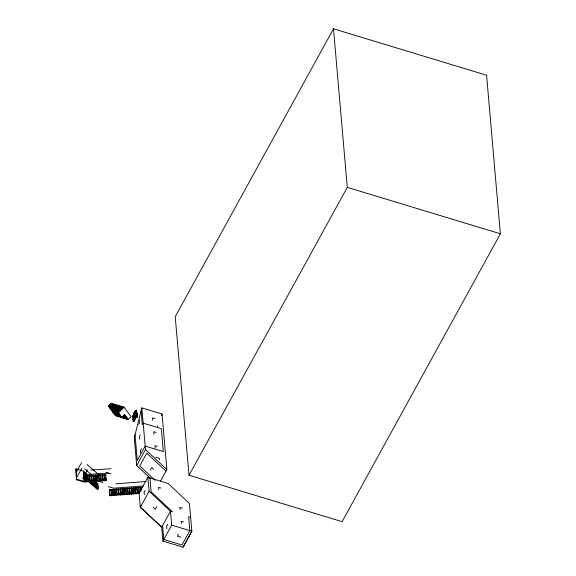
<?xml version="1.0" encoding="UTF-8"?>
<svg xmlns="http://www.w3.org/2000/svg" width="576" height="576" viewBox="0 0 576 576"><rect width="100%" height="100%" fill="white"/><g stroke="black" fill="none" stroke-linecap="round" stroke-linejoin="round"><path stroke-width="0.86" d="M134.633 419.018L134.035 420.365L134.244 418.255L135.209 416.117M135.31 412.265L135.108 413.316L134.532 412.978L134.95 412.25L135.655 412.258L136.368 410.292L135.734 410.249L135.972 413.453L135.302 414.288L135.137 413.561L135.302 414.288L133.481 415.678L132.847 417.91L132.458 417.874L133.517 415.123M135.216 411.53L134.237 412.279L135.194 413.244L134.834 414.986L134.424 414.526L134.834 414.986L135.194 413.244L135.511 413.05L135.302 414.288L135.857 413.582L136.058 412.402L135.655 412.258M136.706 416.318L137.412 416.182L137.196 417.017L136.678 417.276L136.411 415.822L134.287 420.984L132.926 421.006L134.035 420.336L134.964 417.55L133.603 420.61L134.316 420.415L134.287 420.984L134.035 420.336M136.354 413.15C137.614 414.626 136.577 412.92 136.764 412.978L137.297 413.15L137.131 413.849M134.237 415.022L133.502 416.894L132.581 417.002L133.848 413.719L133.481 415.678M134.086 414.346L133.942 414.713L134.518 412.452L133.884 413.863M137.599 414.972L137.196 417.017L136.793 416.765L134.892 418.68L135.274 418.81L134.215 420.725L132.926 421.006L133.826 420.552L134.806 417.06L133.726 420.12M133.625 415.102L133.848 413.719L132.581 417.002L133.934 415.008M136.073 412.178L135.778 412.524L136.361 411.07L135.31 410.969L134.964 411.516M133.286 417.204L133.668 415.296L132.847 417.91L134.705 414.886L134.33 415.03M135.382 417.391L135.886 417.233L135.166 416.923L135.295 416.311L136.656 415.044L136.57 414.382C134.582 413.604 137.952 412.596 136.944 414.209L136.145 414.338L136.296 413.316M137.153 413.597L137.419 415.217M134.748 415.044L135.108 413.316M160.582 480.967L166.853 469.562L162.022 414.007L141.854 407.894L134.287 437.746L136.699 465.523L150.379 478.325M161.59 415.714L162.022 414.007M134.856 415.85L134.237 418.637M136.361 411.07L135.698 411.221L136.332 410.256L135.324 411.012L136.231 411.689M135.302 414.288L136.217 412.668M133.502 416.894L132.948 416.808L133.128 416.405M136.159 417.852L136.692 416.678M134.057 413.453L134.345 412.826L133.546 413.82M135.958 411.43L135.857 410.717L135.324 411.012L135.698 411.221M134.316 420.415L133.934 421.15L133.826 420.552M136.152 412.157L136.296 411.329M135.324 411.012L135.734 410.249L135.677 411.365M84.406 481.529L83.498 471.11L75.938 468.821L76.529 479.808L84.089 482.105L84.722 480.953L84.269 475.747L85.781 476.208M76.666 471.578L81.497 462.794M77.119 476.784L81.95 468.007M76.529 479.808L75.938 468.821M83.498 471.11L83.182 471.686L84.694 472.147L85.075 476.489M84.607 475.322L84.694 472.147M82.67 478.469L87.494 469.685M83.952 476.323L84.269 475.747M86.234 481.414L85.896 473.177L84.384 472.723M85.464 476.777L86.098 475.632L87.61 476.093L88.063 481.298M85.579 473.753L88.286 475.243L87.97 475.819M89.892 481.183L89.438 475.97L87.926 475.517L87.293 476.662L87.523 479.268M333.49 28.8L175.226 316.685L189.022 475.243L342.115 521.676L500.378 233.791L486.583 75.226L333.49 28.8L347.285 187.366L189.022 475.243M76.846 479.239L85.918 481.99L86.551 480.838L85.896 473.177M89.122 476.546L89.755 475.402L91.267 475.855L91.721 481.068M87.926 475.517L88.38 480.722L87.746 481.874L84.722 480.953M88.423 481.032L88.106 481.601L91.13 482.522L90.497 483.674L93.528 484.589L92.894 485.741L95.918 486.655L95.285 487.807L98.309 488.722L97.992 489.298L96.48 488.837L97.114 487.685L96.66 482.479L95.148 482.018L95.465 481.45L95.918 486.655M90.95 476.431L91.584 475.279L93.096 475.74L93.55 480.953M89.755 475.402L90.209 480.607L89.575 481.759L86.551 480.838M89.935 481.486L89.302 482.638L92.326 483.552L91.699 484.704L94.723 485.618L94.09 486.77L97.114 487.685M92.779 476.316L93.413 475.164L94.925 475.625L95.378 480.83M91.584 475.279L92.038 480.492L91.404 481.637L88.38 480.722M94.608 476.201L95.242 475.049L96.754 475.51L97.207 480.715M93.413 475.164L93.866 480.377L93.233 481.522L90.209 480.607M96.437 476.086L97.07 474.934L98.582 475.394L99.036 480.6M92.038 480.492L95.062 481.406L95.695 480.262L95.242 475.049M100.865 480.485L100.411 475.279L98.899 474.818L98.266 475.97L98.417 477.706M93.866 480.377L96.89 481.291L97.524 480.146L97.07 474.934M100.094 475.855L100.721 474.703L102.24 475.164L102.686 480.37M96.66 482.479L96.343 483.055L97.855 483.516L98.309 488.722M98.899 474.818L99.346 480.024L98.719 481.176L95.695 480.262M101.923 475.733L102.55 474.588L104.062 475.042L104.515 480.254M97.538 484.085L97.855 483.516M100.721 474.703L101.174 479.909L100.548 481.061L97.524 480.146M103.752 475.618L104.378 474.473L105.89 474.926L106.027 480.715L103.003 479.794L102.55 474.588M99.346 480.024L102.377 480.946L103.003 479.794M105.581 475.502L105.89 474.926M101.174 479.909L104.206 480.83L104.832 479.678L104.378 474.473M138.686 424.375L139.73 422.474L139.522 420.019M111.37 495.187L110.916 489.982L109.404 489.521L109.534 495.331L111.046 495.792L111.701 494.59L111.247 489.384L112.759 489.845L113.213 495.05M140.321 434.808L139.277 436.709L139.493 439.157M110.592 490.579L111.247 489.384M109.534 495.331L109.404 489.521M112.759 489.845L113.09 489.24L114.602 489.701L115.056 494.914M114.271 490.298L114.934 489.103L116.446 489.564L116.899 494.77M109.858 494.734L112.882 495.648L113.544 494.453L113.09 489.24M118.735 494.633L118.289 489.42L116.77 488.966L116.114 490.162L116.266 491.897M111.701 494.59L114.725 495.511L115.387 494.309L114.934 489.103M117.958 490.018L118.613 488.822L120.125 489.283L120.578 494.489M141.53 448.697L140.486 450.598L140.702 453.046M116.77 488.966L117.223 494.172L116.568 495.367L113.544 494.453M120.125 489.283L120.456 488.686L121.968 489.139L122.422 494.352M118.613 488.822L119.066 494.035L118.411 495.23L115.387 494.309M121.968 489.139L122.299 488.542L123.811 489.002L124.265 494.208M117.223 494.172L120.254 495.086L120.91 493.891L120.456 488.686M123.48 489.6L124.142 488.405L125.654 488.866L126.108 494.071M136.699 465.523L145.476 449.561L141.854 407.894M119.066 494.035L122.09 494.95L122.753 493.754L122.299 488.542M127.944 493.927L127.49 488.722L125.978 488.261L125.323 489.463L125.474 491.198M120.91 493.891L123.934 494.806L124.589 493.61L124.142 488.405M127.166 489.319L127.822 488.124L129.334 488.585L129.787 493.79M125.978 488.261L126.432 493.474L125.777 494.669L122.753 493.754M129.334 488.585L129.665 487.98L131.177 488.441L131.63 493.654M127.822 488.124L128.275 493.33L127.62 494.532L124.589 493.61M131.177 488.441L131.508 487.843L133.02 488.304L133.474 493.51M126.432 493.474L129.456 494.388L130.118 493.193L129.665 487.98M132.689 488.902L133.344 487.706L134.856 488.16L135.31 493.373M128.275 493.33L131.299 494.251L131.962 493.049L131.508 487.843M137.153 493.229L136.699 488.023L135.187 487.562L134.532 488.758L134.755 491.364M130.118 493.193L133.142 494.107L133.798 492.912L133.344 487.706M136.375 488.621L137.03 487.426L138.542 487.879L138.996 493.092L137.484 492.631L137.03 487.426M135.187 487.562L135.641 492.775L134.986 493.97L131.962 493.049M138.542 487.879L138.874 487.282L140.386 487.742L140.688 491.213M137.484 492.631L136.822 493.826L133.798 492.912M140.054 488.34L140.71 487.145L142.229 487.606M150.386 470.074L151.776 467.546L153.785 469.418M135.641 492.775L138.665 493.69L139.327 492.494L138.874 487.282M149.105 491.227L140.328 507.19L161.698 527.191L140.314 507.182L139.104 493.294L147.895 477.338L168.062 483.451L189.432 503.453L191.858 531.238L183.082 547.2L162.907 541.08L161.698 527.191L170.474 511.229L149.105 491.227L147.895 477.338M145.152 490.363L144.108 492.264L144.324 494.712M156.794 506.678L155.398 509.206L153.396 507.334M167.738 524.254L166.694 526.154L166.903 528.61M162.907 541.08L171.684 525.118L170.474 511.229L172.49 511.841L151.121 491.839L149.911 477.95M178.423 534.262L177.379 536.155L180.936 537.235M183.074 547.2L191.851 531.23L171.684 525.118M139.104 493.294L139.997 491.702M140.314 507.182L141.206 505.591M134.892 418.68L135.482 417.629L136.21 417.47L135.482 417.629M133.69 413.791L134.518 412.452M133.798 416.052L132.458 417.874L132.934 416.988M136.109 413.129L136.973 413.222L137.268 414L136.174 413.41L136.649 412.992M132.948 416.808L133.999 415.289M136.476 413.906L136.145 414.338L135.9 413.813M135.922 414.36L135.137 415.368L136.022 414.547M136.404 413.424L136.764 412.978L137.347 413.41L136.858 413.798M136.678 417.276L137.182 416.714L136.656 415.044M133.891 415.721L134.705 414.886M108.396 406.073L111.254 403.236L124.006 407.102L131.04 416.642L128.182 419.472L115.43 415.606L108.396 406.073L121.183 409.903M114.775 408.002L111.917 410.839L118.462 412.877M124.006 407.102L118.289 412.769L121.903 417.535M121.81 417.542L124.668 414.706L128.182 419.472M135.857 413.582L135.454 413.978L135.194 413.244M135.029 418.255L135.864 417.463M136.397 413.518L137.16 413.87M136.8 413.208L137.297 413.15M115.97 483.804L145.973 481.529M143.561 485.914L113.558 488.196L108.518 486.67M90.835 470.03L110.945 468.756M88.423 474.422L108.533 473.141M134.136 418.262L133.502 419.695L134.035 420.365L132.595 419.443L133.834 419.443L132.89 419.328L134.064 420.012M134.237 412.279L134.69 412.294M137.268 414L136.476 413.669M347.285 187.366L500.378 233.791M110.801 403.69L123.552 407.556M110.326 404.158L123.077 408.024M109.85 404.626L122.602 408.492M154.937 418.622L152.539 417.895L152.755 420.343M109.382 405.101L122.134 408.967M108.907 405.569L121.658 409.435M114.336 408.442L120.708 410.378M113.861 408.91L120.233 410.846M113.386 409.385L119.765 411.314M112.91 409.853L119.29 411.782M112.442 410.321L118.814 412.258M111.967 410.796L118.339 412.726M112.37 411.322L118.742 413.251M112.651 411.703L119.023 413.633M112.932 412.085L119.304 414.014M113.213 412.466L119.585 414.396M113.494 412.848L119.866 414.778M113.774 413.23L120.146 415.159M114.055 413.604L120.427 415.541M114.336 413.986L120.708 415.922M114.617 414.367L120.989 416.304M114.898 414.749L121.27 416.686M115.178 415.13L121.55 417.067M115.459 415.512L121.838 417.449M156.146 432.511L153.749 431.784L153.965 434.232M157.356 446.4L154.958 445.673L155.167 448.121M155.765 457.186L159.322 458.266L159.466 459.914M160.978 488.066L158.58 487.339L158.796 489.787M106.013 472.378L111.053 473.904M104.832 479.678L106.344 480.139M97.978 480.96L103.018 482.494M182.354 508.068L179.957 507.341L180.166 509.796M190.649 517.349L188.633 516.737L189.842 530.626L181.944 544.99L163.786 539.482L162.576 525.593M183.564 521.957L181.159 521.23L181.375 523.685M136.634 413.834L137.189 413.993L137.232 413.417M133.675 413.518L134.078 413.69M136.973 413.222L136.39 412.934L136.174 413.41M87.041 464.479L100.094 475.754M84.629 468.871L93.11 476.194M145.476 449.561L166.853 469.562M165.974 471.161L146.736 453.154L139.716 465.926L155.102 480.326M124.531 414.67L128.016 419.393M124.423 414.785L127.764 419.314M124.308 414.893L127.505 419.234M124.193 415.008L127.253 419.155M124.078 415.123L127.001 419.083M123.962 415.238L126.742 419.004M123.847 415.346L126.49 418.925M123.732 415.462L126.23 418.853M123.624 415.577L125.978 418.774M123.509 415.692L125.726 418.694M123.394 415.8L125.467 418.615M123.278 415.915L125.215 418.543M123.163 416.03L124.963 418.464M123.048 416.146L124.704 418.385M122.94 416.254L124.452 418.306M122.825 416.369L124.2 418.234M122.71 416.484L123.941 418.154M122.594 416.592L123.689 418.075M122.479 416.707L123.43 418.003M122.364 416.822L123.178 417.924M122.249 416.938L122.926 417.845M122.141 417.046L122.666 417.766M122.026 417.161L122.414 417.694M114.106 407.765L114.415 408.19M113.846 407.686L114.3 408.305M113.594 407.614L114.185 408.413M113.342 407.534L114.077 408.528M113.083 407.455L113.962 408.643M112.831 407.376L113.846 408.758M112.572 407.304L113.731 408.866M112.32 407.225L113.616 408.982M112.068 407.146L113.501 409.097M111.809 407.074L113.386 409.212M111.557 406.994L113.278 409.32M111.305 406.915L113.162 409.435M111.046 406.836L113.047 409.55M110.794 406.764L112.932 409.666M110.534 406.685L112.817 409.774M110.282 406.606L112.702 409.889M110.03 406.526L112.586 410.004M109.771 406.454L112.478 410.112M109.519 406.375L112.363 410.227M109.267 406.296L112.248 410.342M109.008 406.224L112.133 410.458M108.756 406.145L112.018 410.566M108.497 406.066L111.902 410.681M134.647 411.631L134.95 412.25M135.31 410.969L135.454 411.329M134.95 416.117L135.166 416.923M157.406 425.873L157.55 427.529M141.098 410.875L142.308 424.764L143.179 423.173L161.33 428.674L163.325 451.591L145.174 446.09L137.275 460.454L135.043 434.758M140.71 487.145L141.012 490.615M138.514 491.954L138.665 493.69M132.761 489.766L133.142 494.107M131.076 491.645L131.299 494.251M129.305 492.653L129.456 494.388M123.559 490.471L123.934 494.806M121.788 491.479L122.09 494.95M120.103 493.351L120.254 495.086M114.35 491.17L114.725 495.511M112.579 492.178L112.882 495.648M110.894 494.05L111.046 495.792M105.732 477.238L106.027 480.715M103.975 478.224L104.206 480.83M102.226 479.21L102.377 480.946M97.618 484.956L97.992 489.298M96.509 476.95L96.89 481.291M96.494 484.79L96.797 488.261M95.299 483.761L95.602 487.231M94.759 477.936L95.062 481.406M95.134 486.065L95.285 487.807M94.27 480.413L94.723 485.618M94.176 483.595L94.406 486.194M93.002 478.922L93.528 484.589M93.06 483.43L93.211 485.165M92.102 480.953L92.326 483.552M91.865 482.393L92.016 484.128M87.091 474.214L87.242 475.949M85.543 477.648L85.918 481.99M83.261 472.558L83.484 475.157M83.786 478.634L84.089 482.105"/></g></svg>
